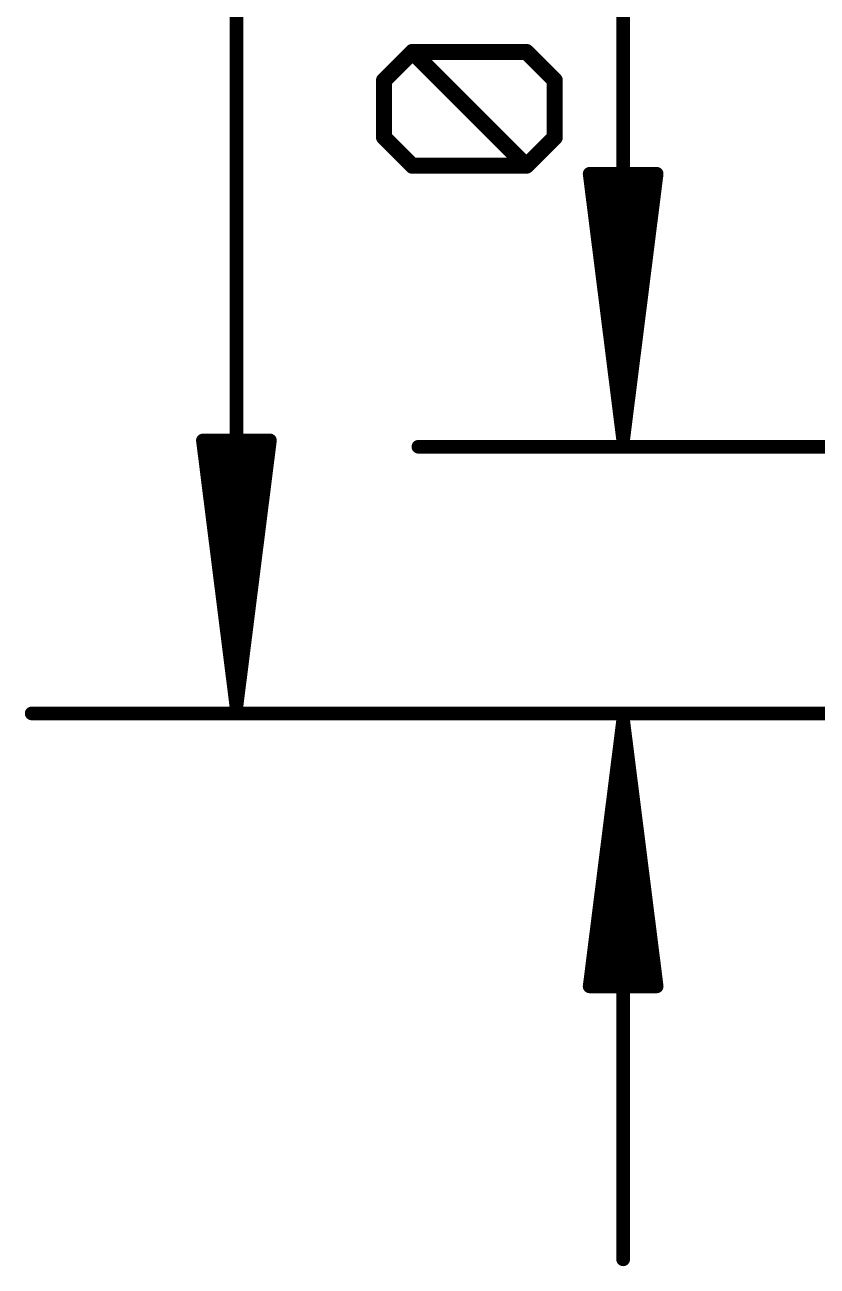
# Model space of a CAD drawing. Extents: x -8.2 to 30.2, y -5.3 to 52.8.
# Drawn here: x -7.86 to -0.31, y -5.27 to 6.56 of the extents above; entities that cross this region are included whole.
import ezdxf

# ---------------------------------------------------------------- set-up
doc = ezdxf.new("R2010")
doc.units = 0
doc.layers.add('47', color=253, linetype='CONTINUOUS')

msp = doc.modelspace()

# ---------------------------------------------------------------- linework, layer by layer
at = {"layer": '47'}
for points, const_width in [([(-5.842, 0.065), (-5.842, 43.623)], 0.13), ([(-2.159, 2.605), (-2.159, 10.1028)], 0.13), ([(-4.4367, 6.0297), (-4.1655, 6.3009)], 0.1524), ([(-4.1655, 6.3009), (-3.0809, 6.3009)], 0.1524), ([(-3.0809, 5.2162), (-4.1655, 6.3009)], 0.1524), ([(-3.0809, 6.3009), (-2.8097, 6.0297)], 0.1524), ([(-4.4367, 5.4874), (-4.4367, 6.0297)], 0.1524), ([(-2.8097, 6.0297), (-2.8097, 5.4874)], 0.1524), ([(-4.1655, 5.2162), (-4.4367, 5.4874)], 0.1524), ([(-2.8097, 5.4874), (-3.0809, 5.2162)], 0.1524), ([(-3.0809, 5.2162), (-4.1655, 5.2162)], 0.1524), ([(-2.159, 2.605), (-2.4782, 5.14)], 0.13), ([(-2.4782, 5.14), (-1.8398, 5.14)], 0.13), ([(-2.159, 2.605), (-2.419, 5.14)], 0.13), ([(-2.159, 2.605), (-2.289, 5.14)], 0.13), ([(-1.8398, 5.14), (-2.159, 2.605)], 0.13), ([(-2.029, 5.14), (-2.159, 2.605)], 0.13), ([(-1.899, 5.14), (-2.159, 2.605)], 0.13), ([(-5.842, 0.065), (-6.1612, 2.6)], 0.13), ([(-6.1612, 2.6), (-5.5228, 2.6)], 0.13), ([(-5.842, 0.065), (-6.102, 2.6)], 0.13), ([(-5.842, 0.065), (-5.972, 2.6)], 0.13), ([(-5.5228, 2.6), (-5.842, 0.065)], 0.13), ([(-5.712, 2.6), (-5.842, 0.065)], 0.13), ([(-5.582, 2.6), (-5.842, 0.065)], 0.13), ([(12.7, 2.54), (-4.109, 2.54)], 0.13), ([(0, 0), (-7.792, 0)], 0.13), ([(12.827, 0), (-4.109, 0)], 0.13), ([(-2.159, -0.065), (-2.4782, -2.6)], 0.13), ([(-2.159, -0.065), (-2.419, -2.6)], 0.13), ([(-2.159, -0.065), (-2.289, -2.6)], 0.13), ([(-2.159, -0.065), (-2.159, -5.2)], 0.13), ([(-1.8398, -2.6), (-2.159, -0.065)], 0.13), ([(-2.029, -2.6), (-2.159, -0.065)], 0.13), ([(-1.899, -2.6), (-2.159, -0.065)], 0.13), ([(-2.4782, -2.6), (-1.8398, -2.6)], 0.13)]:
    msp.add_lwpolyline(points, dxfattribs=dict(at, const_width=const_width))
for points, const_width in [([(-4.1386, 6.3278, 1), (-4.1925, 6.2739)], 0.0762), ([(-4.1655, 6.339, 1), (-4.1655, 6.2628)], 0.0762), ([(-4.1386, 6.2739, 1), (-4.1925, 6.3278)], 0.0762), ([(-3.0539, 6.3278, 1), (-3.1078, 6.2739)], 0.0762), ([(-3.0809, 6.2628, 1), (-3.0809, 6.339)], 0.0762), ([(-4.3986, 6.0297, 1), (-4.4748, 6.0297)], 0.0762), ([(-4.4636, 6.0566, 1), (-4.4097, 6.0028)], 0.0762), ([(-2.7716, 6.0297, 1), (-2.8478, 6.0297)], 0.0762), ([(-2.8366, 6.0028, 1), (-2.7828, 6.0566)], 0.0762), ([(-4.4097, 5.5143, 1), (-4.4636, 5.4604)], 0.0762), ([(-2.7828, 5.4604, 1), (-2.8366, 5.5143)], 0.0762), ([(-4.4748, 5.4874, 1), (-4.3986, 5.4874)], 0.0762), ([(-2.8478, 5.4874, 1), (-2.7716, 5.4874)], 0.0762), ([(-4.1655, 5.2543, 1), (-4.1655, 5.1781)], 0.0762), ([(-4.1925, 5.1893, 1), (-4.1386, 5.2431)], 0.0762), ([(-3.1078, 5.2431, 1), (-3.0539, 5.1893)], 0.0762), ([(-3.1078, 5.1893, 1), (-3.0539, 5.2431)], 0.0762), ([(-3.0809, 5.1781, 1), (-3.0809, 5.2543)], 0.0762), ([(-2.446, 5.1441, 1), (-2.5105, 5.1359)], 0.065), ([(-2.4782, 5.1725, 1), (-2.4782, 5.1075)], 0.065), ([(-2.3867, 5.1433, 1), (-2.4513, 5.1367)], 0.065), ([(-2.2565, 5.1417, 1), (-2.3215, 5.1383)], 0.065), ([(-1.9965, 5.1383, 1), (-2.0615, 5.1417)], 0.065), ([(-1.8667, 5.1367, 1), (-1.9313, 5.1433)], 0.065), ([(-1.8075, 5.1359, 1), (-1.872, 5.1441)], 0.065), ([(-1.8398, 5.1075, 1), (-1.8398, 5.1725)], 0.065), ([(-6.129, 2.6041, 1), (-6.1935, 2.5959)], 0.065), ([(-6.1612, 2.6325, 1), (-6.1612, 2.5675)], 0.065), ([(-6.0697, 2.6033, 1), (-6.1343, 2.5967)], 0.065), ([(-5.9395, 2.6017, 1), (-6.0045, 2.5983)], 0.065), ([(-5.6795, 2.5983, 1), (-5.7445, 2.6017)], 0.065), ([(-5.5497, 2.5967, 1), (-5.6143, 2.6033)], 0.065), ([(-5.4905, 2.5959, 1), (-5.555, 2.6041)], 0.065), ([(-5.5228, 2.5675, 1), (-5.5228, 2.6325)], 0.065), ([(-4.109, 2.5725, 1), (-4.109, 2.5075)], 0.065), ([(-2.1912, 2.6091, 1), (-2.1268, 2.6009)], 0.065), ([(-2.1913, 2.6083, 1), (-2.1267, 2.6017)], 0.065), ([(-2.1915, 2.6033, 1), (-2.1265, 2.6067)], 0.065), ([(-2.1915, 2.6067, 1), (-2.1265, 2.6033)], 0.065), ([(-2.1915, 2.605, 1), (-2.1265, 2.605)], 0.065), ([(-2.1913, 2.6017, 1), (-2.1267, 2.6083)], 0.065), ([(-2.1912, 2.6009, 1), (-2.1268, 2.6091)], 0.065), ([(-7.792, 0.0325, 1), (-7.792, -0.0325)], 0.065), ([(-5.8742, 0.0691, 1), (-5.8098, 0.0609)], 0.065), ([(-5.8743, 0.0683, 1), (-5.8097, 0.0617)], 0.065), ([(-5.8745, 0.0633, 1), (-5.8095, 0.0667)], 0.065), ([(-5.8745, 0.0667, 1), (-5.8095, 0.0633)], 0.065), ([(-5.8745, 0.065, 1), (-5.8095, 0.065)], 0.065), ([(-5.8743, 0.0617, 1), (-5.8097, 0.0683)], 0.065), ([(-5.8742, 0.0609, 1), (-5.8098, 0.0691)], 0.065), ([(-4.109, 0.0325, 1), (-4.109, -0.0325)], 0.065), ([(-2.1265, -0.0667, 1), (-2.1915, -0.0633)], 0.065), ([(-2.1265, -0.0633, 1), (-2.1915, -0.0667)], 0.065), ([(-2.1265, -0.065, 1), (-2.1915, -0.065)], 0.065), ([(-2.1268, -0.0609, 1), (-2.1912, -0.0691)], 0.065), ([(-2.1267, -0.0617, 1), (-2.1913, -0.0683)], 0.065), ([(-2.1267, -0.0683, 1), (-2.1913, -0.0617)], 0.065), ([(-2.1268, -0.0691, 1), (-2.1912, -0.0609)], 0.065), ([(-2.5105, -2.5959, 1), (-2.446, -2.6041)], 0.065), ([(-2.4782, -2.5675, 1), (-2.4782, -2.6325)], 0.065), ([(-2.4513, -2.5967, 1), (-2.3867, -2.6033)], 0.065), ([(-2.3215, -2.5983, 1), (-2.2565, -2.6017)], 0.065), ([(-2.0615, -2.6017, 1), (-1.9965, -2.5983)], 0.065), ([(-1.9313, -2.6033, 1), (-1.8667, -2.5967)], 0.065), ([(-1.872, -2.6041, 1), (-1.8075, -2.5959)], 0.065), ([(-1.8398, -2.6325, 1), (-1.8398, -2.5675)], 0.065), ([(-2.1915, -5.2, 1), (-2.1265, -5.2)], 0.065)]:
    msp.add_lwpolyline(points, format="xyb", dxfattribs=dict(at, const_width=const_width))

doc.saveas('drawing.dxf')
